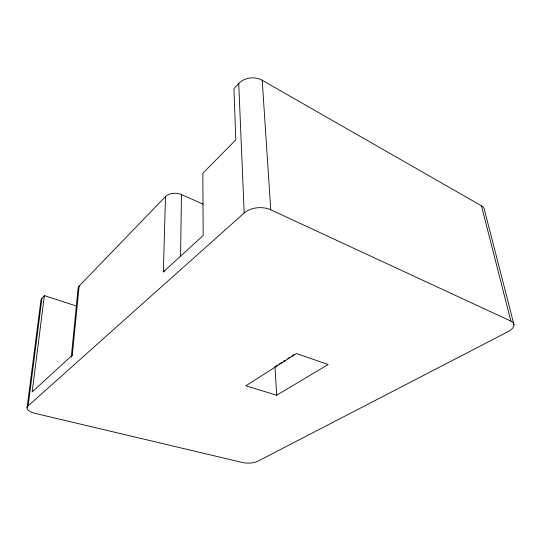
<?xml version="1.0" encoding="UTF-8"?>
<svg xmlns="http://www.w3.org/2000/svg" width="541" height="541" viewBox="0 0 541 541"><rect width="100%" height="100%" fill="white"/><g stroke="black" fill="none" stroke-linecap="round" stroke-linejoin="round"><path stroke-width="0.81" d="M180.572 256.569L181.451 194.584A11.476 7.479 2.6 0 0 165.499 196.559L79.135 286.074A10.015 5.403 5.4 0 0 78.127 288.062L71.277 357.013A10.59 4.943 4 0 1 72.311 355.187L79.135 286.074M164.809 270.845A12.254 6.979 1.5 0 0 163.348 271.92L165.499 196.559M76.531 306.057L44.389 295.629L32.183 391.894L72.311 355.187M163.348 271.92L203.166 235.497L202.834 173.228L235.815 139.835L233.922 88.765L238.737 83.51A16.568 12.856 -3.9 0 1 262.209 80.278L481.443 205.803L510.893 321.124A15.533 7.101 -11.8 0 1 507.864 331.748L257.807 461.243A10.874 4.003 -2.3 0 1 242.726 462.562L35.037 413.358A13.255 5.383 4.2 0 1 28.118 405.858L41.941 298.301L44.389 295.629M27.05 407.867L40.9 300.634A12.166 6.296 6.5 0 1 41.941 298.301M28.118 405.858L244.18 212.985A18.705 11.841 -3.4 0 1 270.75 209.786L510.893 321.124M277.797 365.006L274.97 366.805L276.708 395.207L245.783 385.834L296.441 353.543L328.157 364.512L276.708 395.207M279.21 364.107L282.03 362.301M283.443 361.402L284.857 360.502M287.677 358.697L289.8 357.351M291.917 355.998L294.034 354.646M181.451 194.584L203.091 204.153M513.95 324.6L484.432 209.78A14.086 8.095 -15.2 0 0 481.443 205.803M262.209 80.278L270.75 209.786M238.737 83.51L244.18 212.985"/></g></svg>
